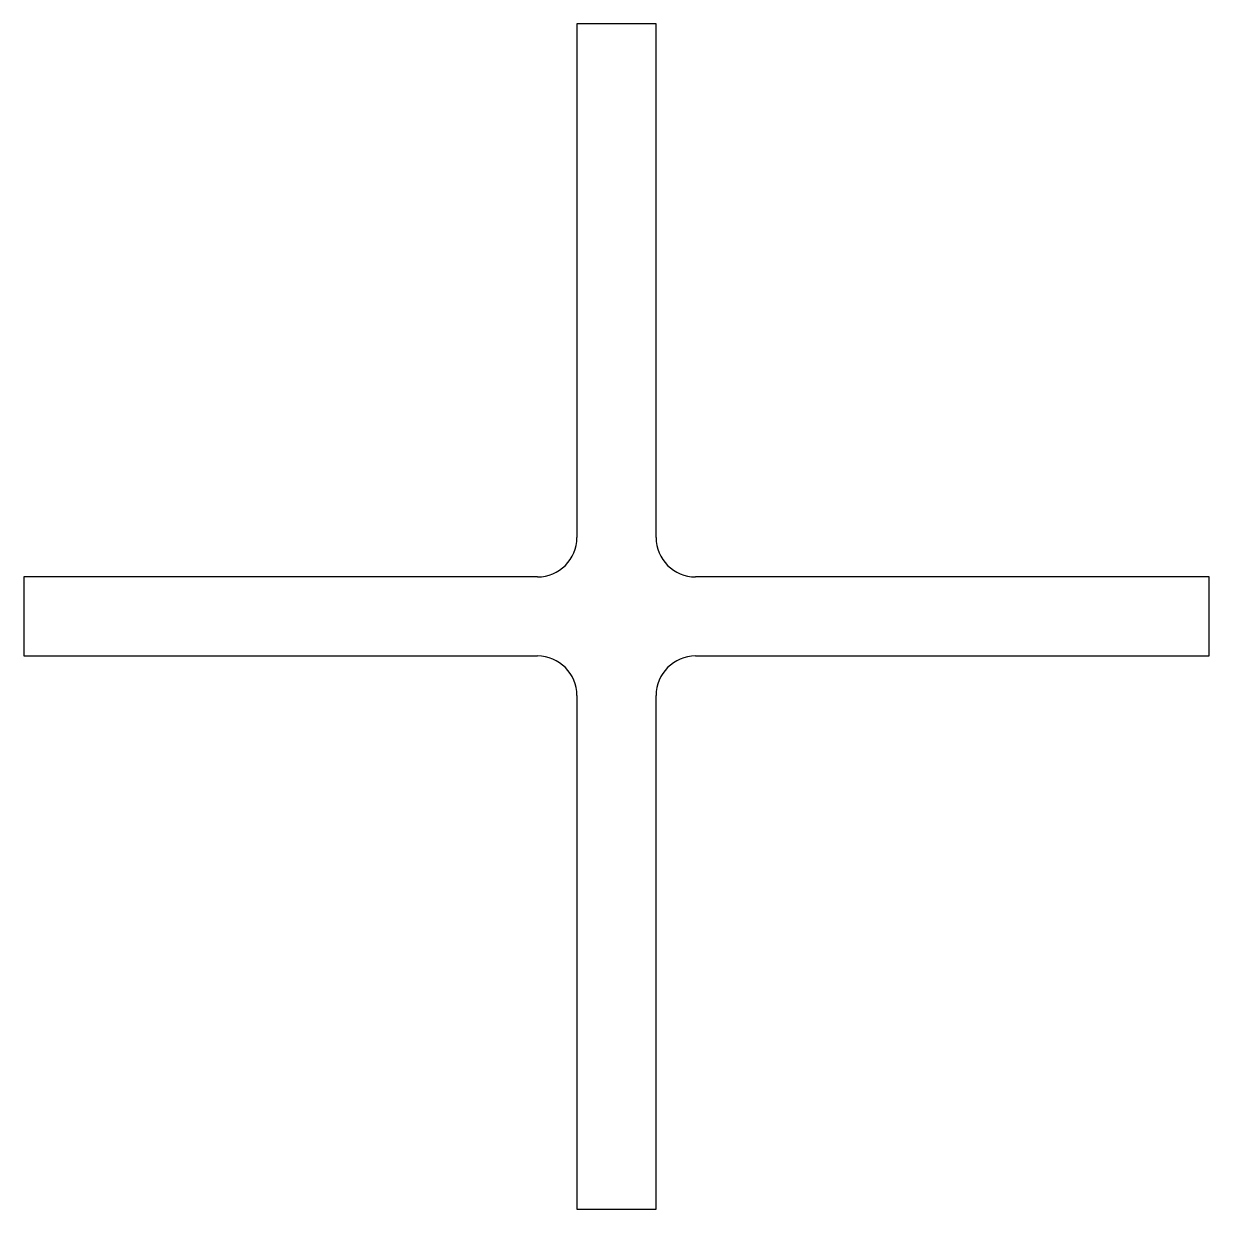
# Model space of a CAD drawing. Extents: x -125 to 25, y -77 to 73.
import ezdxf

# ---------------------------------------------------------------- set-up
doc = ezdxf.new("R2010")
doc.units = 0
doc.header["$MEASUREMENT"] = 0
doc.layers.add('LAYER0000', color=140, linetype='CONTINUOUS')

msp = doc.modelspace()

# ---------------------------------------------------------------- linework, layer by layer
at = {"layer": 'LAYER0000', "color": 140, "linetype": 'Continuous'}
for p, q in [((-45.27, 73.32), (-55.27, 73.32)), ((-55.27, 73.32), (-55.27, 8.32)), ((-45.27, 8.32), (-45.27, 73.32)), ((-60.27, 3.32), (-125.27, 3.32)), ((-125.27, 3.32), (-125.27, -6.68)), ((24.73, 3.32), (-40.27, 3.32)), ((24.73, -6.68), (24.73, 3.32)), ((-125.27, -6.68), (-60.27, -6.68)), ((-40.27, -6.68), (24.73, -6.68)), ((-55.27, -11.68), (-55.27, -76.68)), ((-45.27, -76.68), (-45.27, -11.68)), ((-55.27, -76.68), (-45.27, -76.68))]:
    msp.add_line(p, q, dxfattribs=at)
for centre, start, end in [((-60.27, 8.32), 270, 0), ((-40.27, 8.32), 180, 270), ((-60.27, -11.68), 0, 90), ((-40.27, -11.68), 90, 180)]:
    msp.add_arc(centre, 5, start, end, dxfattribs=at)

doc.saveas('drawing.dxf')
